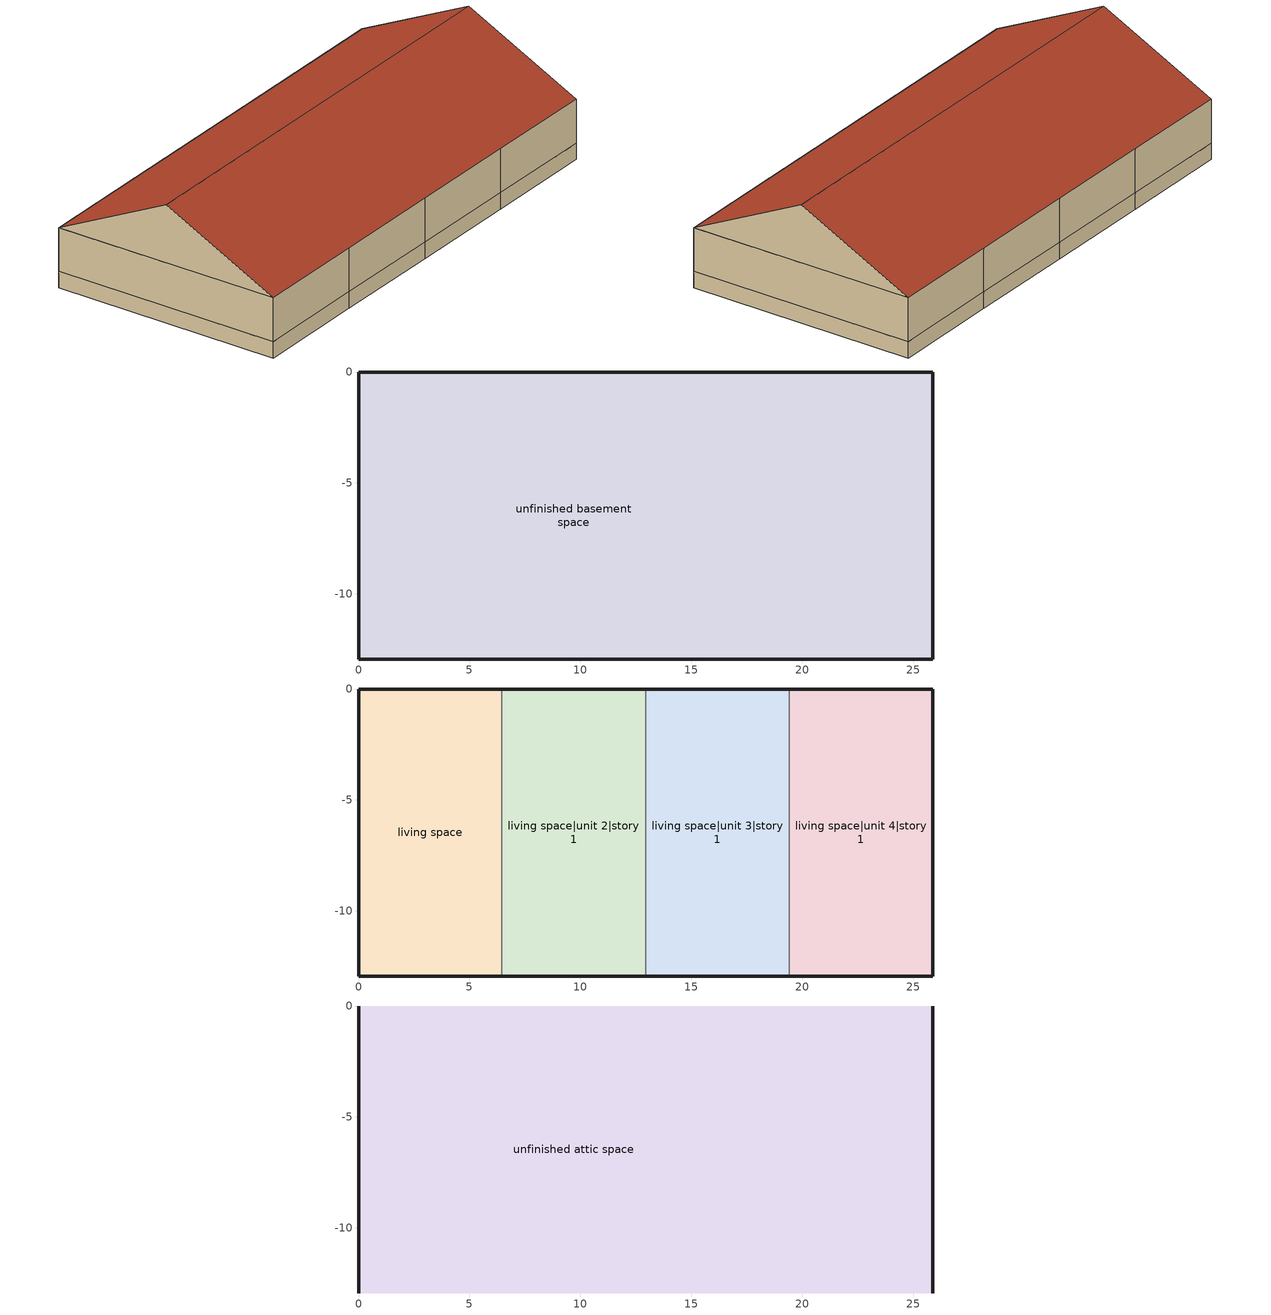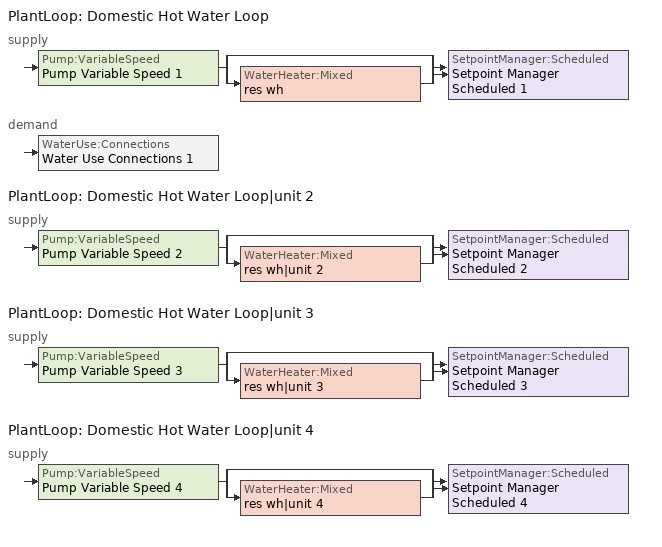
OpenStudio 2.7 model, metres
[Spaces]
unfinished basement space
 floor foundation: 0,-12.93 0,0 6.47,0 6.47,-12.93 z-0.91; 6.47,-12.93 6.47,0 12.93,0 12.93,-12.93 z-0.91; 12.93,-12.93 12.93,0 19.4,0 19.4,-12.93 z-0.91; 19.4,-12.93 19.4,0 25.86,0 25.86,-12.93 z-0.91
 wall foundation: 0,0 0,-12.93 6.47,-12.93 12.93,-12.93 19.4,-12.93 25.86,-12.93 25.86,0 19.4,0 12.93,0 6.47,0 0,0 z-0.91:0
living space
 floor to unfinished basement space: 0,-12.93 0,0 6.47,0 6.47,-12.93 z0
 wall outside: 6.47,0 0,0 0,-12.93 6.47,-12.93 z0:2.44
 wall to living space|unit 2|story 1: 6.47,-12.93 6.47,0 z0:2.44
living space|unit 2|story 1
 floor to unfinished basement space: 6.47,-12.93 6.47,0 12.93,0 12.93,-12.93 z0
 wall outside: 12.93,0 6.47,0 / 6.47,-12.93 12.93,-12.93 z0:2.44
 wall to living space|unit 3|story 1: 12.93,-12.93 12.93,0 z0:2.44
living space|unit 3|story 1
 floor to unfinished basement space: 12.93,-12.93 12.93,0 19.4,0 19.4,-12.93 z0
 wall outside: 19.4,0 12.93,0 / 12.93,-12.93 19.4,-12.93 z0:2.44
 wall to living space|unit 4|story 1: 19.4,-12.93 19.4,0 z0:2.44
living space|unit 4|story 1
 floor to unfinished basement space: 19.4,-12.93 19.4,0 25.86,0 25.86,-12.93 z0
 wall outside: 19.4,-12.93 25.86,-12.93 25.86,0 19.4,0 z0:2.44
unfinished attic space
 floor to living space: 6.47,0 6.47,-12.93 0,-12.93 0,0 z2.44
 floor to living space|unit 3|story 1: 19.4,0 19.4,-12.93 12.93,-12.93 12.93,0 z2.44
 floor to living space|unit 4|story 1: 25.86,0 25.86,-12.93 19.4,-12.93 19.4,0 z2.44
 floor to living space|unit 2|story 1: 12.93,0 12.93,-12.93 6.47,-12.93 6.47,0 z2.44
 wall outside: 0,-6.47,5.67 0,0,2.44 0,-12.93,2.44; 25.86,-6.47,5.67 25.86,-12.93,2.44 25.86,0,2.44
 roof outside: 0,-6.47,5.67 25.86,-6.47,5.67 25.86,0,2.44 0,0,2.44; 25.86,-6.47,5.67 0,-6.47,5.67 0,-12.93,2.44 25.86,-12.93,2.44
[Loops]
PlantLoop 'Domestic Hot Water Loop'
 supply: Pump:VariableSpeed 'Pump Variable Speed 1' > split
  | bypass
  | WaterHeater:Mixed 'res wh'
  join > SetpointManager:Scheduled 'Setpoint Manager Scheduled 1'
 demand: WaterUse:Connections 'Water Use Connections 1'
PlantLoop 'Domestic Hot Water Loop|unit 2'
 supply: Pump:VariableSpeed 'Pump Variable Speed 2' > split
  | bypass
  | WaterHeater:Mixed 'res wh|unit 2'
  join > SetpointManager:Scheduled 'Setpoint Manager Scheduled 2'
PlantLoop 'Domestic Hot Water Loop|unit 3'
 supply: Pump:VariableSpeed 'Pump Variable Speed 3' > split
  | bypass
  | WaterHeater:Mixed 'res wh|unit 3'
  join > SetpointManager:Scheduled 'Setpoint Manager Scheduled 3'
PlantLoop 'Domestic Hot Water Loop|unit 4'
 supply: Pump:VariableSpeed 'Pump Variable Speed 4' > split
  | bypass
  | WaterHeater:Mixed 'res wh|unit 4'
  join > SetpointManager:Scheduled 'Setpoint Manager Scheduled 4'
[Building]
Building 1: North Axis {deg}=0; Standards Number of Stories=2; Standards Number of Above Ground Stories=1; Standards Building Type=singlefamilyttached; Standards Number of Living Units=4
[Site]
Denver Intl Ap_CO_USA: Latitude {deg}=39.83; Longitude {deg}=-104.65; Time Zone {hr}=-7; Elevation {m}=1650
[ClimateZones]
Climate Zone Institution Name 2=Building America; Climate Zone Document Year 2=0; Climate Zone Value 2=Cold
[Site:WaterMainsTemperature]
Calculation Method=Correlation; Annual Average Outdoor Air Temperature {C}=10.8753; Maximum Difference In Monthly Average Outdoor Air Temperatures {deltaC}=23.1524
[Site:GroundTemperature:Deep]
10.8753, 10.8753, 10.8753, 10.8753, 10.8753, 10.8753, 10.8753, 10.8753, 10.8753, 10.8753, 10.8753, 10.8753
[Material]
EMPD dummy: Roughness=Rough; Thickness {m}=0.001; Conductivity {W/m-K}=0.1; Density {kg/m3}=100; Specific Heat {J/kg-K}=100; Thermal Absorptance=0.9; Solar Absorptance=0.5; Visible Absorptance=0.1
[MaterialProperty:MoisturePenetrationDepth:Settings]
Material=EMPD dummy; Water Vapor Diffusion Resistance Factor=500; Moisture Equation Coefficient a=0.0069; Moisture Equation Coefficient b=0.9066; Moisture Equation Coefficient c=0.0404; Moisture Equation Coefficient d=22.1121; Surface Layer Penetration Depth {m}=0.1; Deep Layer Penetration Depth {m}=0; Coating Layer Thickness {m}=0; Coating Layer Water Vapor Diffusion Resistance Factor=0
[Construction]
EMPD dummy: EMPD dummy
[ThermalZone] Use Ideal Air Loads=No
living zone; living zone|unit 2; living zone|unit 3; living zone|unit 4; unfinished basement zone; unfinished attic zone
[Sizing:Zone] Zone Cooling Design Supply Air Temperature Input Method=SupplyAirTemperature; Zone Cooling Design Supply Air Temperature {C}=14; Zone Cooling Design Supply Air Temperature Difference {deltaC}=11.11; Zone Heating Design Supply Air Temperature Input Method=SupplyAirTemperature; Zone Heating Design Supply Air Temperature {C}=40; Zone Heating Design Supply Air Temperature Difference {deltaC}=11.11; Zone Cooling Design Supply Air Humidity Ratio {kg-H2O/kg-air}=0.0085; Zone Heating Design Supply Air Humidity Ratio {kg-H2O/kg-air}=0.008; Cooling Design Air Flow Method=DesignDay; Heating Design Air Flow Method=DesignDay; Account for Dedicated Outdoor Air System=No; Dedicated Outdoor Air System Control Strategy=NeutralSupplyAir; Dedicated Outdoor Air Low Setpoint Temperature for Design {C}=autosize; Dedicated Outdoor Air High Setpoint Temperature for Design {C}=autosize
living zone; living zone|unit 2; living zone|unit 3; living zone|unit 4; unfinished basement zone; unfinished attic zone
[Space]
Name | Space Type | Thermal Zone | Building Unit
living space | Space Type 1 | living zone | unit 1
living space|unit 2|story 1 | Space Type 1 | living zone|unit 2 | unit 2
living space|unit 3|story 1 | Space Type 1 | living zone|unit 3 | unit 3
living space|unit 4|story 1 | Space Type 1 | living zone|unit 4 | unit 4
unfinished basement space | Space Type 2 | unfinished basement zone
unfinished attic space | Space Type 3 | unfinished attic zone
[SpaceType]
Name | Standards Space Type
Space Type 1 | living
Space Type 2 | unfinished basement
Space Type 3 | unfinished attic
[BuildingUnit] Building Unit Type=Residential
unit 1; unit 2; unit 3; unit 4
[InternalMass:Definition] Construction=EMPD dummy; Design Level Calculation Method=SurfaceArea; Surface Area {m2}=334.451
EMPD dummy unfinished basement space; EMPD dummy unfinished attic space
[InternalMass] Multiplier=1
Name | Internal Mass Definition | Space or SpaceType
EMPD dummy unfinished basement space | EMPD dummy unfinished basement space | unfinished basement space
EMPD dummy unfinished attic space | EMPD dummy unfinished attic space | unfinished attic space
[PlantLoop] Glycol Concentration=0; Maximum Loop Flow Rate {m3/s}=0.01; Plant Loop Volume {m3}=0.003; Load Distribution Scheme=Optimal
Domestic Hot Water Loop; Domestic Hot Water Loop|unit 2; Domestic Hot Water Loop|unit 3; Domestic Hot Water Loop|unit 4
[Sizing:Plant] Loop Type=Heating; Design Loop Exit Temperature {C}=52.6667; Loop Design Temperature Difference {deltaC}=5.55556; Sizing Option=NonCoincident; Zone Timesteps in Averaging Window=1; Coincident Sizing Factor Mode=None
Domestic Hot Water Loop; Domestic Hot Water Loop|unit 2; Domestic Hot Water Loop|unit 3; Domestic Hot Water Loop|unit 4
[Pump:VariableSpeed] Rated Flow Rate {m3/s}=0.01; Rated Pump Head {Pa}=1; Rated Power Consumption {W}=0; Motor Efficiency=1; Fraction of Motor Inefficiencies to Fluid Stream=0; Coefficient 1 of the Part Load Performance Curve=0; Coefficient 2 of the Part Load Performance Curve=1; Coefficient 3 of the Part Load Performance Curve=0; Coefficient 4 of the Part Load Performance Curve=0; Pump Control Type=Intermittent; Skin Loss Radiative Fraction=0.5; Design Power Sizing Method=PowerPerFlowPerPressure; Design Electric Power per Unit Flow Rate {W/(m3/s)}=348701.1; Design Shaft Power per Unit Flow Rate per Unit Head {W-s/m3-Pa}=1.28205; Design Minimum Flow Rate Fraction=0
Pump Variable Speed 1; Pump Variable Speed 2; Pump Variable Speed 3; Pump Variable Speed 4
[SetpointManager:Scheduled] Control Variable=Temperature
Name | Schedule
Setpoint Manager Scheduled 1 | dhw temp
Setpoint Manager Scheduled 2 | dhw temp 1
Setpoint Manager Scheduled 3 | dhw temp 2
Setpoint Manager Scheduled 4 | dhw temp 3
[WaterHeater:Mixed] Tank Volume {m3}=0.143846; Deadband Temperature Difference {deltaC}=2; Maximum Temperature Limit {C}=99; Heater Control Type=Cycle; Heater Maximum Capacity {W}=11722.8; Heater Minimum Capacity {W}=0; Heater Fuel Type=NaturalGas; Heater Thermal Efficiency=0.773298; Off Cycle Parasitic Fuel Consumption Rate {W}=0; Off Cycle Parasitic Fuel Type=Electricity; Off Cycle Parasitic Heat Fraction to Tank=0; On Cycle Parasitic Fuel Consumption Rate {W}=0; On Cycle Parasitic Fuel Type=Electricity; On Cycle Parasitic Heat Fraction to Tank=0; Ambient Temperature Indicator=ThermalZone; Ambient Temperature Thermal Zone=unfinished basement zone; Off Cycle Loss Coefficient to Ambient Temperature {W/K}=4.15693; Off Cycle Loss Fraction to Thermal Zone=0.64; On Cycle Loss Coefficient to Ambient Temperature {W/K}=4.15693; On Cycle Loss Fraction to Thermal Zone=1; Use Side Effectiveness=1; Source Side Effectiveness=1; Use Side Design Flow Rate {m3/s}=autosize; Source Side Design Flow Rate {m3/s}=autosize; Indirect Water Heating Recovery Time {hr}=1.5; Source Side Flow Control Mode=IndirectHeatPrimarySetpoint
Name | Setpoint Temperature Schedule
res wh | WH Setpoint Temp
res wh|unit 2 | WH Setpoint Temp 1
res wh|unit 3 | WH Setpoint Temp 2
res wh|unit 4 | WH Setpoint Temp 3
[WaterUse:Connections]
Water Use Connections 1: Water Use Equipment Name 1=residential clothes washer; Water Use Equipment Name 2=residential clothes washer|unit 2; Water Use Equipment Name 3=residential clothes washer|unit 3; Water Use Equipment Name 4=residential clothes washer|unit 4
[ElectricEquipment:Definition] Design Level Calculation Method=EquipmentLevel; Design Level {W}=7800.9; Fraction Latent=0; Fraction Radiant=0.48; Fraction Lost=0.2
residential clothes washer; residential clothes washer|unit 2; residential clothes washer|unit 3; residential clothes washer|unit 4
[ElectricEquipment]
Name | Electric Equipment Definition | Space or SpaceType | Schedule
residential clothes washer | residential clothes washer | living space | residential clothes washer schedule
residential clothes washer|unit 2 | residential clothes washer|unit 2 | living space|unit 2|story 1 | residential clothes washer schedule 1
residential clothes washer|unit 3 | residential clothes washer|unit 3 | living space|unit 3|story 1 | residential clothes washer schedule 2
residential clothes washer|unit 4 | residential clothes washer|unit 4 | living space|unit 4|story 1 | residential clothes washer schedule 3
[WaterUse:Equipment:Definition] Peak Flow Rate {m3/s}=0.000697118
Name | Target Temperature Schedule
residential clothes washer | residential clothes washer temperature schedule
residential clothes washer|unit 2 | residential clothes washer temperature schedule 1
residential clothes washer|unit 3 | residential clothes washer temperature schedule 2
residential clothes washer|unit 4 | residential clothes washer temperature schedule 3
[WaterUse:Equipment]
Name | Water Use Equipment Definition | Space | Flow Rate Fraction Schedule
residential clothes washer | residential clothes washer | living space | residential clothes washer schedule
residential clothes washer|unit 2 | residential clothes washer|unit 2 | living space|unit 2|story 1 | residential clothes washer schedule 1
residential clothes washer|unit 3 | residential clothes washer|unit 3 | living space|unit 3|story 1 | residential clothes washer schedule 2
residential clothes washer|unit 4 | residential clothes washer|unit 4 | living space|unit 4|story 1 | residential clothes washer schedule 3
[Schedule:Constant]
Name | Value
dhw temp; WH Setpoint Temp; dhw temp 1; WH Setpoint Temp 1; dhw temp 2; WH Setpoint Temp 2; dhw temp 3; WH Setpoint Temp 3 | 52.6667
residential clothes washer temperature schedule; residential clothes washer temperature schedule 1; residential clothes washer temperature schedule 2; residential clothes washer temperature schedule 3 | 33.6111
[Schedule:Ruleset]
Name | Default Day Schedule
residential clothes washer schedule | Schedule Day 1
residential clothes washer schedule 1 | Schedule Day 2
residential clothes washer schedule 2 | Schedule Day 3
residential clothes washer schedule 3 | Schedule Day 4
[Schedule:Day]
Schedule Day 1; residential clothes washer schedule allday2; residential clothes washer schedule allday3; residential clothes washer schedule allday4; residential clothes washer schedule allday6; Schedule Day 2; residential clothes washer schedule allday2 1; residential clothes washer schedule allday3 1; residential clothes washer schedule allday4 1; residential clothes washer schedule allday6 1; Schedule Day 3; residential clothes washer schedule allday2 2; residential clothes washer schedule allday3 2; residential clothes washer schedule allday4 2; residential clothes washer schedule allday6 2; Schedule Day 4; residential clothes washer schedule allday2 3; residential clothes washer schedule allday3 3; residential clothes washer schedule allday4 3; residential clothes washer schedule allday6 3: 24, 0, 0
residential clothes washer schedule allday1; residential clothes washer schedule allday1 1; residential clothes washer schedule allday1 2; residential clothes washer schedule allday1 3: 8, 0, 0, 8, 10, 0.0422513, 8, 20, 0.139377, 15, 40, 0, 15, 50, 0.0351558, 24, 0, 0
residential clothes washer schedule allday5; residential clothes washer schedule allday5 1; residential clothes washer schedule allday5 2; residential clothes washer schedule allday5 3: 5, 0, 0, 5, 10, 0.0062714, 5, 20, 0.086794, 5, 30, 0.0340302, 10, 0, 0, 10, 10, 0.0069146, 10, 20, 0.109427, 19, 0, 0, 19, 10, 0.0524824, 20, 10, 0, 20, 20, 0.0193769, 21, 30, 0, 21, 40, 0.0743518, 24, 0, 0
residential clothes washer schedule allday7; residential clothes washer schedule allday7 1; residential clothes washer schedule allday7 2; residential clothes washer schedule allday7 3: 12, 10, 0, 12, 20, 0.0228141, 13, 30, 0, 13, 40, 0.0017487, 24, 0, 0
[Schedule:Rule] Apply Sunday=Yes; Apply Monday=Yes; Apply Tuesday=Yes; Apply Wednesday=Yes; Apply Thursday=Yes; Apply Friday=Yes; Apply Saturday=Yes; Date Specification Type=SpecificDates; Specific Month 1=1; Specific Month 2=1; Specific Month 3=1; Specific Month 4=1; Specific Month 6=2; Specific Month 7=2; Specific Month 8=2; Specific Month 10=3; Specific Month 11=3; Specific Month 12=3; Specific Month 14=4; Specific Month 15=4; Specific Month 16=4; Specific Month 17=4; Specific Month 19=5; Specific Month 20=5; Specific Month 21=5; Specific Month 23=6; Specific Month 24=6; Specific Month 25=6; Specific Month 27=7; Specific Month 28=7; Specific Month 29=7; Specific Month 30=7; Specific Month 32=8; Specific Month 33=8; Specific Month 34=8; Specific Month 36=9; Specific Month 37=9; Specific Month 38=9; Specific Month 39=9; Specific Month 40=10; Specific Month 41=10; Specific Month 42=10; Specific Month 43=10; Specific Month 45=11; Specific Month 46=11; Specific Month 47=11; Specific Month 49=12; Specific Month 50=12; Specific Month 51=12; Specific Month 52=12
Name | Schedule Ruleset | Rule Order | Day Schedule | Specific Day 1 | Specific Day 2 | Specific Day 3 | Specific Day 4 | Specific Month 5 | Specific Day 5 | Specific Day 6 | Specific Day 7 | Specific Day 8 | Specific Month 9 | Specific Day 9 | Specific Day 10 | Specific Day 11 | Specific Day 12 | Specific Month 13 | Specific Day 13 | Specific Day 14 | Specific Day 15 | Specific Day 16 | Specific Day 17 | Specific Month 18 | Specific Day 18 | Specific Day 19 | Specific Day 20 | Specific Day 21 | Specific Month 22 | Specific Day 22 | Specific Day 23 | Specific Day 24 | Specific Day 25 | Specific Month 26 | Specific Day 26 | Specific Day 27 | Specific Day 28 | Specific Day 29 | Specific Day 30 | Specific Month 31 | Specific Day 31 | Specific Day 32 | Specific Day 33 | Specific Day 34 | Specific Month 35 | Specific Day 35 | Specific Day 36 | Specific Day 37 | Specific Day 38 | Specific Day 39 | Specific Day 40 | Specific Day 41 | Specific Day 42 | Specific Day 43 | Specific Month 44 | Specific Day 44 | Specific Day 45 | Specific Day 46 | Specific Day 47 | Specific Month 48 | Specific Day 48 | Specific Day 49 | Specific Day 50 | Specific Day 51 | Specific Day 52 | Specific Month 53 | Specific Day 53
residential clothes washer schedule allday ruleset1 | residential clothes washer schedule | 6 | residential clothes washer schedule allday1 | 1 | 8 | 15 | 22 | 1 | 29 | 5 | 12 | 19 | 2 | 26 | 5 | 12 | 19 | 3 | 26 | 2 | 9 | 16 | 23 | 4 | 30 | 7 | 14 | 21 | 5 | 28 | 4 | 11 | 18 | 6 | 25 | 2 | 9 | 16 | 23 | 7 | 30 | 6 | 13 | 20 | 8 | 27 | 3 | 10 | 17 | 24 | 1 | 8 | 15 | 22 | 10 | 29 | 5 | 12 | 19 | 11 | 26 | 3 | 10 | 17 | 24 | 12 | 31
residential clothes washer schedule allday ruleset2 | residential clothes washer schedule | 5 | residential clothes washer schedule allday2 | 2 | 9 | 16 | 23 | 1 | 30 | 6 | 13 | 20 | 2 | 27 | 6 | 13 | 20 | 3 | 27 | 3 | 10 | 17 | 24 | 5 | 1 | 8 | 15 | 22 | 5 | 29 | 5 | 12 | 19 | 6 | 26 | 3 | 10 | 17 | 24 | 7 | 31 | 7 | 14 | 21 | 8 | 28 | 4 | 11 | 18 | 25 | 2 | 9 | 16 | 23 | 10 | 30 | 6 | 13 | 20 | 11 | 27 | 4 | 11 | 18 | 25
residential clothes washer schedule allday ruleset3 | residential clothes washer schedule | 4 | residential clothes washer schedule allday3 | 3 | 10 | 17 | 24 | 1 | 31 | 7 | 14 | 21 | 2 | 28 | 7 | 14 | 21 | 3 | 28 | 4 | 11 | 18 | 25 | 5 | 2 | 9 | 16 | 23 | 5 | 30 | 6 | 13 | 20 | 6 | 27 | 4 | 11 | 18 | 25 | 8 | 1 | 8 | 15 | 22 | 8 | 29 | 5 | 12 | 19 | 26 | 3 | 10 | 17 | 24 | 10 | 31 | 7 | 14 | 21 | 11 | 28 | 5 | 12 | 19 | 26
residential clothes washer schedule allday ruleset4 | residential clothes washer schedule | 3 | residential clothes washer schedule allday4 | 4 | 11 | 18 | 25 | 2 | 1 | 8 | 15 | 22 | 3 | 1 | 8 | 15 | 22 | 3 | 29 | 5 | 12 | 19 | 26 | 5 | 3 | 10 | 17 | 24 | 5 | 31 | 7 | 14 | 21 | 6 | 28 | 5 | 12 | 19 | 26 | 8 | 2 | 9 | 16 | 23 | 8 | 30 | 6 | 13 | 20 | 27 | 4 | 11 | 18 | 25 | 11 | 1 | 8 | 15 | 22 | 11 | 29 | 6 | 13 | 20 | 27
residential clothes washer schedule allday ruleset5 | residential clothes washer schedule | 2 | residential clothes washer schedule allday5 | 5 | 12 | 19 | 26 | 2 | 2 | 9 | 16 | 23 | 3 | 2 | 9 | 16 | 23 | 3 | 30 | 6 | 13 | 20 | 27 | 5 | 4 | 11 | 18 | 25 | 6 | 1 | 8 | 15 | 22 | 6 | 29 | 6 | 13 | 20 | 27 | 8 | 3 | 10 | 17 | 24 | 8 | 31 | 7 | 14 | 21 | 28 | 5 | 12 | 19 | 26 | 11 | 2 | 9 | 16 | 23 | 11 | 30 | 7 | 14 | 21 | 28
residential clothes washer schedule allday ruleset6 | residential clothes washer schedule | 1 | residential clothes washer schedule allday6 | 6 | 13 | 20 | 27 | 2 | 3 | 10 | 17 | 24 | 3 | 3 | 10 | 17 | 24 | 3 | 31 | 7 | 14 | 21 | 28 | 5 | 5 | 12 | 19 | 26 | 6 | 2 | 9 | 16 | 23 | 6 | 30 | 7 | 14 | 21 | 28 | 8 | 4 | 11 | 18 | 25 | 9 | 1 | 8 | 15 | 22 | 29 | 6 | 13 | 20 | 27 | 11 | 3 | 10 | 17 | 24 | 12 | 1 | 8 | 15 | 22 | 29
residential clothes washer schedule allday ruleset7 | residential clothes washer schedule | 0 | residential clothes washer schedule allday7 | 7 | 14 | 21 | 28 | 2 | 4 | 11 | 18 | 25 | 3 | 4 | 11 | 18 | 25 | 4 | 1 | 8 | 15 | 22 | 29 | 5 | 6 | 13 | 20 | 27 | 6 | 3 | 10 | 17 | 24 | 7 | 1 | 8 | 15 | 22 | 29 | 8 | 5 | 12 | 19 | 26 | 9 | 2 | 9 | 16 | 23 | 30 | 7 | 14 | 21 | 28 | 11 | 4 | 11 | 18 | 25 | 12 | 2 | 9 | 16 | 23 | 30
residential clothes washer schedule allday ruleset1 1 | residential clothes washer schedule 1 | 6 | residential clothes washer schedule allday1 1 | 1 | 8 | 15 | 22 | 1 | 29 | 5 | 12 | 19 | 2 | 26 | 5 | 12 | 19 | 3 | 26 | 2 | 9 | 16 | 23 | 4 | 30 | 7 | 14 | 21 | 5 | 28 | 4 | 11 | 18 | 6 | 25 | 2 | 9 | 16 | 23 | 7 | 30 | 6 | 13 | 20 | 8 | 27 | 3 | 10 | 17 | 24 | 1 | 8 | 15 | 22 | 10 | 29 | 5 | 12 | 19 | 11 | 26 | 3 | 10 | 17 | 24 | 12 | 31
residential clothes washer schedule allday ruleset2 1 | residential clothes washer schedule 1 | 5 | residential clothes washer schedule allday2 1 | 2 | 9 | 16 | 23 | 1 | 30 | 6 | 13 | 20 | 2 | 27 | 6 | 13 | 20 | 3 | 27 | 3 | 10 | 17 | 24 | 5 | 1 | 8 | 15 | 22 | 5 | 29 | 5 | 12 | 19 | 6 | 26 | 3 | 10 | 17 | 24 | 7 | 31 | 7 | 14 | 21 | 8 | 28 | 4 | 11 | 18 | 25 | 2 | 9 | 16 | 23 | 10 | 30 | 6 | 13 | 20 | 11 | 27 | 4 | 11 | 18 | 25
residential clothes washer schedule allday ruleset3 1 | residential clothes washer schedule 1 | 4 | residential clothes washer schedule allday3 1 | 3 | 10 | 17 | 24 | 1 | 31 | 7 | 14 | 21 | 2 | 28 | 7 | 14 | 21 | 3 | 28 | 4 | 11 | 18 | 25 | 5 | 2 | 9 | 16 | 23 | 5 | 30 | 6 | 13 | 20 | 6 | 27 | 4 | 11 | 18 | 25 | 8 | 1 | 8 | 15 | 22 | 8 | 29 | 5 | 12 | 19 | 26 | 3 | 10 | 17 | 24 | 10 | 31 | 7 | 14 | 21 | 11 | 28 | 5 | 12 | 19 | 26
residential clothes washer schedule allday ruleset4 1 | residential clothes washer schedule 1 | 3 | residential clothes washer schedule allday4 1 | 4 | 11 | 18 | 25 | 2 | 1 | 8 | 15 | 22 | 3 | 1 | 8 | 15 | 22 | 3 | 29 | 5 | 12 | 19 | 26 | 5 | 3 | 10 | 17 | 24 | 5 | 31 | 7 | 14 | 21 | 6 | 28 | 5 | 12 | 19 | 26 | 8 | 2 | 9 | 16 | 23 | 8 | 30 | 6 | 13 | 20 | 27 | 4 | 11 | 18 | 25 | 11 | 1 | 8 | 15 | 22 | 11 | 29 | 6 | 13 | 20 | 27
residential clothes washer schedule allday ruleset5 1 | residential clothes washer schedule 1 | 2 | residential clothes washer schedule allday5 1 | 5 | 12 | 19 | 26 | 2 | 2 | 9 | 16 | 23 | 3 | 2 | 9 | 16 | 23 | 3 | 30 | 6 | 13 | 20 | 27 | 5 | 4 | 11 | 18 | 25 | 6 | 1 | 8 | 15 | 22 | 6 | 29 | 6 | 13 | 20 | 27 | 8 | 3 | 10 | 17 | 24 | 8 | 31 | 7 | 14 | 21 | 28 | 5 | 12 | 19 | 26 | 11 | 2 | 9 | 16 | 23 | 11 | 30 | 7 | 14 | 21 | 28
residential clothes washer schedule allday ruleset6 1 | residential clothes washer schedule 1 | 1 | residential clothes washer schedule allday6 1 | 6 | 13 | 20 | 27 | 2 | 3 | 10 | 17 | 24 | 3 | 3 | 10 | 17 | 24 | 3 | 31 | 7 | 14 | 21 | 28 | 5 | 5 | 12 | 19 | 26 | 6 | 2 | 9 | 16 | 23 | 6 | 30 | 7 | 14 | 21 | 28 | 8 | 4 | 11 | 18 | 25 | 9 | 1 | 8 | 15 | 22 | 29 | 6 | 13 | 20 | 27 | 11 | 3 | 10 | 17 | 24 | 12 | 1 | 8 | 15 | 22 | 29
residential clothes washer schedule allday ruleset7 1 | residential clothes washer schedule 1 | 0 | residential clothes washer schedule allday7 1 | 7 | 14 | 21 | 28 | 2 | 4 | 11 | 18 | 25 | 3 | 4 | 11 | 18 | 25 | 4 | 1 | 8 | 15 | 22 | 29 | 5 | 6 | 13 | 20 | 27 | 6 | 3 | 10 | 17 | 24 | 7 | 1 | 8 | 15 | 22 | 29 | 8 | 5 | 12 | 19 | 26 | 9 | 2 | 9 | 16 | 23 | 30 | 7 | 14 | 21 | 28 | 11 | 4 | 11 | 18 | 25 | 12 | 2 | 9 | 16 | 23 | 30
residential clothes washer schedule allday ruleset1 2 | residential clothes washer schedule 2 | 6 | residential clothes washer schedule allday1 2 | 1 | 8 | 15 | 22 | 1 | 29 | 5 | 12 | 19 | 2 | 26 | 5 | 12 | 19 | 3 | 26 | 2 | 9 | 16 | 23 | 4 | 30 | 7 | 14 | 21 | 5 | 28 | 4 | 11 | 18 | 6 | 25 | 2 | 9 | 16 | 23 | 7 | 30 | 6 | 13 | 20 | 8 | 27 | 3 | 10 | 17 | 24 | 1 | 8 | 15 | 22 | 10 | 29 | 5 | 12 | 19 | 11 | 26 | 3 | 10 | 17 | 24 | 12 | 31
residential clothes washer schedule allday ruleset2 2 | residential clothes washer schedule 2 | 5 | residential clothes washer schedule allday2 2 | 2 | 9 | 16 | 23 | 1 | 30 | 6 | 13 | 20 | 2 | 27 | 6 | 13 | 20 | 3 | 27 | 3 | 10 | 17 | 24 | 5 | 1 | 8 | 15 | 22 | 5 | 29 | 5 | 12 | 19 | 6 | 26 | 3 | 10 | 17 | 24 | 7 | 31 | 7 | 14 | 21 | 8 | 28 | 4 | 11 | 18 | 25 | 2 | 9 | 16 | 23 | 10 | 30 | 6 | 13 | 20 | 11 | 27 | 4 | 11 | 18 | 25
residential clothes washer schedule allday ruleset3 2 | residential clothes washer schedule 2 | 4 | residential clothes washer schedule allday3 2 | 3 | 10 | 17 | 24 | 1 | 31 | 7 | 14 | 21 | 2 | 28 | 7 | 14 | 21 | 3 | 28 | 4 | 11 | 18 | 25 | 5 | 2 | 9 | 16 | 23 | 5 | 30 | 6 | 13 | 20 | 6 | 27 | 4 | 11 | 18 | 25 | 8 | 1 | 8 | 15 | 22 | 8 | 29 | 5 | 12 | 19 | 26 | 3 | 10 | 17 | 24 | 10 | 31 | 7 | 14 | 21 | 11 | 28 | 5 | 12 | 19 | 26
residential clothes washer schedule allday ruleset4 2 | residential clothes washer schedule 2 | 3 | residential clothes washer schedule allday4 2 | 4 | 11 | 18 | 25 | 2 | 1 | 8 | 15 | 22 | 3 | 1 | 8 | 15 | 22 | 3 | 29 | 5 | 12 | 19 | 26 | 5 | 3 | 10 | 17 | 24 | 5 | 31 | 7 | 14 | 21 | 6 | 28 | 5 | 12 | 19 | 26 | 8 | 2 | 9 | 16 | 23 | 8 | 30 | 6 | 13 | 20 | 27 | 4 | 11 | 18 | 25 | 11 | 1 | 8 | 15 | 22 | 11 | 29 | 6 | 13 | 20 | 27
residential clothes washer schedule allday ruleset5 2 | residential clothes washer schedule 2 | 2 | residential clothes washer schedule allday5 2 | 5 | 12 | 19 | 26 | 2 | 2 | 9 | 16 | 23 | 3 | 2 | 9 | 16 | 23 | 3 | 30 | 6 | 13 | 20 | 27 | 5 | 4 | 11 | 18 | 25 | 6 | 1 | 8 | 15 | 22 | 6 | 29 | 6 | 13 | 20 | 27 | 8 | 3 | 10 | 17 | 24 | 8 | 31 | 7 | 14 | 21 | 28 | 5 | 12 | 19 | 26 | 11 | 2 | 9 | 16 | 23 | 11 | 30 | 7 | 14 | 21 | 28
residential clothes washer schedule allday ruleset6 2 | residential clothes washer schedule 2 | 1 | residential clothes washer schedule allday6 2 | 6 | 13 | 20 | 27 | 2 | 3 | 10 | 17 | 24 | 3 | 3 | 10 | 17 | 24 | 3 | 31 | 7 | 14 | 21 | 28 | 5 | 5 | 12 | 19 | 26 | 6 | 2 | 9 | 16 | 23 | 6 | 30 | 7 | 14 | 21 | 28 | 8 | 4 | 11 | 18 | 25 | 9 | 1 | 8 | 15 | 22 | 29 | 6 | 13 | 20 | 27 | 11 | 3 | 10 | 17 | 24 | 12 | 1 | 8 | 15 | 22 | 29
residential clothes washer schedule allday ruleset7 2 | residential clothes washer schedule 2 | 0 | residential clothes washer schedule allday7 2 | 7 | 14 | 21 | 28 | 2 | 4 | 11 | 18 | 25 | 3 | 4 | 11 | 18 | 25 | 4 | 1 | 8 | 15 | 22 | 29 | 5 | 6 | 13 | 20 | 27 | 6 | 3 | 10 | 17 | 24 | 7 | 1 | 8 | 15 | 22 | 29 | 8 | 5 | 12 | 19 | 26 | 9 | 2 | 9 | 16 | 23 | 30 | 7 | 14 | 21 | 28 | 11 | 4 | 11 | 18 | 25 | 12 | 2 | 9 | 16 | 23 | 30
residential clothes washer schedule allday ruleset1 3 | residential clothes washer schedule 3 | 6 | residential clothes washer schedule allday1 3 | 1 | 8 | 15 | 22 | 1 | 29 | 5 | 12 | 19 | 2 | 26 | 5 | 12 | 19 | 3 | 26 | 2 | 9 | 16 | 23 | 4 | 30 | 7 | 14 | 21 | 5 | 28 | 4 | 11 | 18 | 6 | 25 | 2 | 9 | 16 | 23 | 7 | 30 | 6 | 13 | 20 | 8 | 27 | 3 | 10 | 17 | 24 | 1 | 8 | 15 | 22 | 10 | 29 | 5 | 12 | 19 | 11 | 26 | 3 | 10 | 17 | 24 | 12 | 31
residential clothes washer schedule allday ruleset2 3 | residential clothes washer schedule 3 | 5 | residential clothes washer schedule allday2 3 | 2 | 9 | 16 | 23 | 1 | 30 | 6 | 13 | 20 | 2 | 27 | 6 | 13 | 20 | 3 | 27 | 3 | 10 | 17 | 24 | 5 | 1 | 8 | 15 | 22 | 5 | 29 | 5 | 12 | 19 | 6 | 26 | 3 | 10 | 17 | 24 | 7 | 31 | 7 | 14 | 21 | 8 | 28 | 4 | 11 | 18 | 25 | 2 | 9 | 16 | 23 | 10 | 30 | 6 | 13 | 20 | 11 | 27 | 4 | 11 | 18 | 25
residential clothes washer schedule allday ruleset3 3 | residential clothes washer schedule 3 | 4 | residential clothes washer schedule allday3 3 | 3 | 10 | 17 | 24 | 1 | 31 | 7 | 14 | 21 | 2 | 28 | 7 | 14 | 21 | 3 | 28 | 4 | 11 | 18 | 25 | 5 | 2 | 9 | 16 | 23 | 5 | 30 | 6 | 13 | 20 | 6 | 27 | 4 | 11 | 18 | 25 | 8 | 1 | 8 | 15 | 22 | 8 | 29 | 5 | 12 | 19 | 26 | 3 | 10 | 17 | 24 | 10 | 31 | 7 | 14 | 21 | 11 | 28 | 5 | 12 | 19 | 26
residential clothes washer schedule allday ruleset4 3 | residential clothes washer schedule 3 | 3 | residential clothes washer schedule allday4 3 | 4 | 11 | 18 | 25 | 2 | 1 | 8 | 15 | 22 | 3 | 1 | 8 | 15 | 22 | 3 | 29 | 5 | 12 | 19 | 26 | 5 | 3 | 10 | 17 | 24 | 5 | 31 | 7 | 14 | 21 | 6 | 28 | 5 | 12 | 19 | 26 | 8 | 2 | 9 | 16 | 23 | 8 | 30 | 6 | 13 | 20 | 27 | 4 | 11 | 18 | 25 | 11 | 1 | 8 | 15 | 22 | 11 | 29 | 6 | 13 | 20 | 27
residential clothes washer schedule allday ruleset5 3 | residential clothes washer schedule 3 | 2 | residential clothes washer schedule allday5 3 | 5 | 12 | 19 | 26 | 2 | 2 | 9 | 16 | 23 | 3 | 2 | 9 | 16 | 23 | 3 | 30 | 6 | 13 | 20 | 27 | 5 | 4 | 11 | 18 | 25 | 6 | 1 | 8 | 15 | 22 | 6 | 29 | 6 | 13 | 20 | 27 | 8 | 3 | 10 | 17 | 24 | 8 | 31 | 7 | 14 | 21 | 28 | 5 | 12 | 19 | 26 | 11 | 2 | 9 | 16 | 23 | 11 | 30 | 7 | 14 | 21 | 28
residential clothes washer schedule allday ruleset6 3 | residential clothes washer schedule 3 | 1 | residential clothes washer schedule allday6 3 | 6 | 13 | 20 | 27 | 2 | 3 | 10 | 17 | 24 | 3 | 3 | 10 | 17 | 24 | 3 | 31 | 7 | 14 | 21 | 28 | 5 | 5 | 12 | 19 | 26 | 6 | 2 | 9 | 16 | 23 | 6 | 30 | 7 | 14 | 21 | 28 | 8 | 4 | 11 | 18 | 25 | 9 | 1 | 8 | 15 | 22 | 29 | 6 | 13 | 20 | 27 | 11 | 3 | 10 | 17 | 24 | 12 | 1 | 8 | 15 | 22 | 29
residential clothes washer schedule allday ruleset7 3 | residential clothes washer schedule 3 | 0 | residential clothes washer schedule allday7 3 | 7 | 14 | 21 | 28 | 2 | 4 | 11 | 18 | 25 | 3 | 4 | 11 | 18 | 25 | 4 | 1 | 8 | 15 | 22 | 29 | 5 | 6 | 13 | 20 | 27 | 6 | 3 | 10 | 17 | 24 | 7 | 1 | 8 | 15 | 22 | 29 | 8 | 5 | 12 | 19 | 26 | 9 | 2 | 9 | 16 | 23 | 30 | 7 | 14 | 21 | 28 | 11 | 4 | 11 | 18 | 25 | 12 | 2 | 9 | 16 | 23 | 30
